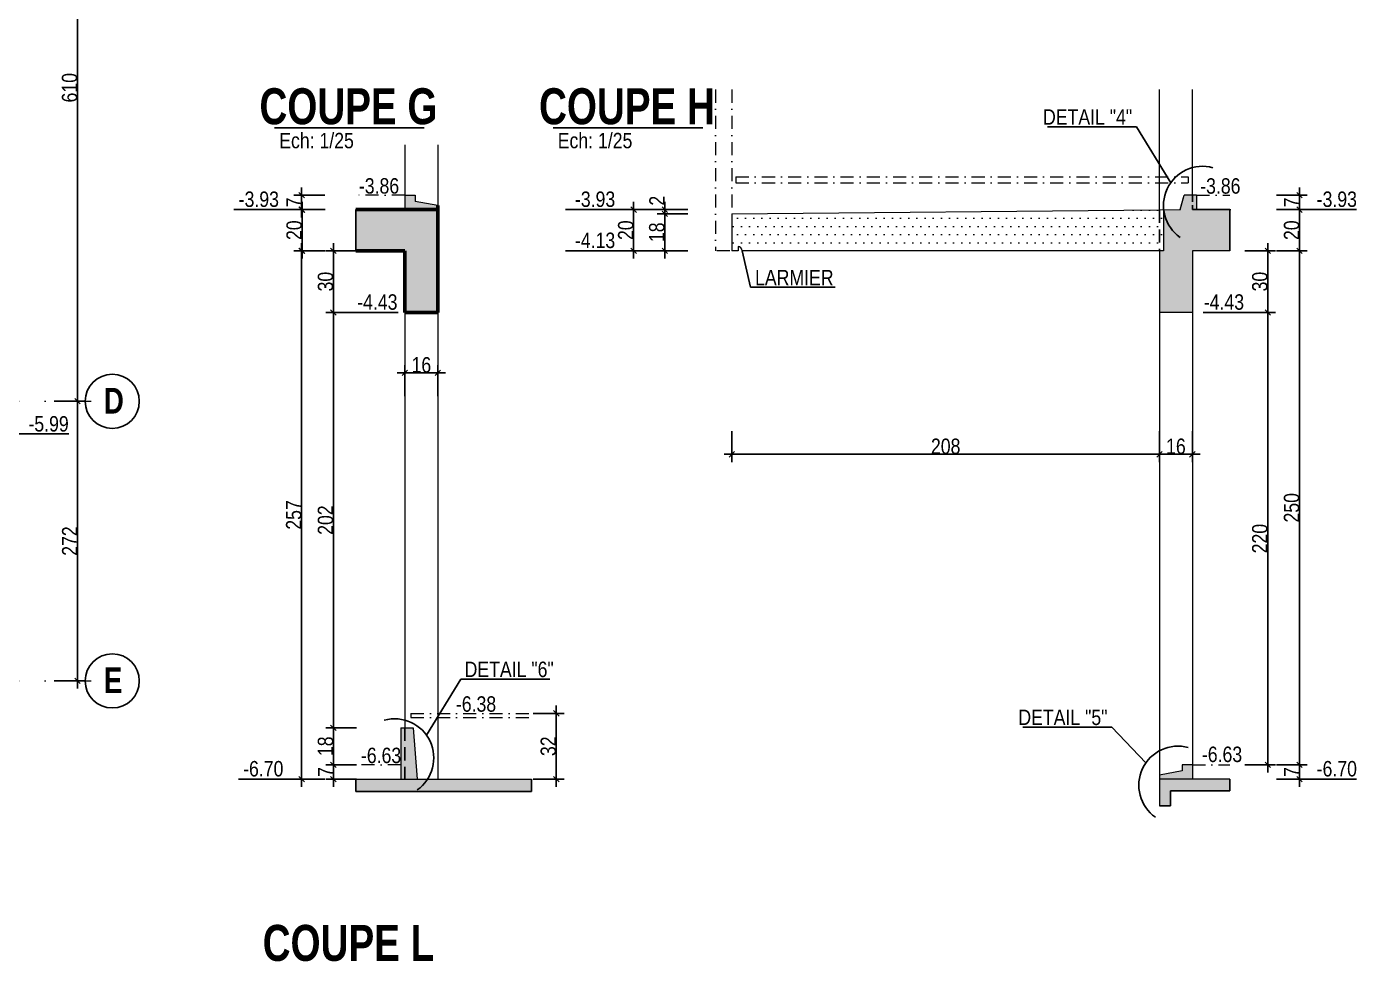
# Model space of a CAD drawing. Header units: millimetres. Extents: x 9051 to 35021, y -32652 to 0.
# Drawn here: x 32527 to 33821, y -31171 to -30262 of the extents above; entities that cross this region are included whole.
import ezdxf
from ezdxf.enums import TextEntityAlignment as Align

# ---------------------------------------------------------------- set-up
doc = ezdxf.new("R2010")
doc.units = ezdxf.units.MM
doc.linetypes.add('CACHEX2', pattern=[19.05, 12.7, -6.35])
doc.linetypes.add('TIRETPTX2', pattern=[50.8, 25.4, -12.7, 0, -12.7])
for name, color, linetype in [('01_cote_gen', 4, 'Continuous'), ('01_linteaux', 2, 'Continuous'), ('01_murs_sup', 2, 'CACHEX2'), ('01_poch_BN', 9, 'Continuous'), ('01_texte', 230, 'Continuous'), ('AA_COTES', 2, 'Continuous')]:
    doc.layers.add(name, color=color, linetype=linetype)
doc.layers.add('01_murs_coup', color=5, linetype='Continuous', lineweight=60)
doc.layers.add('01_tram_axes', color=2, linetype='TIRETPTX2', lineweight=9)
doc.styles.add('ARIAL NA', font='ARIALN.TTF')
doc.styles.add('impact', font='impact.ttf')
doc.styles.add('STYLE2', font='ARIALN.TTF')
doc.dimstyles.new('JB25', dxfattribs={"dimscale": 0.1, "dimtxt": 150, "dimasz": 15, "dimexe": 0.1, "dimexo": 0.1, "dimgap": 0.09, "dimtad": 1, "dimdec": 1, "dimlfac": 0.5, "dimdsep": 46, "dimtxsty": 'STYLE2', "dimblk1": 'BOND_G', "dimblk2": 'BOND_D', "dimsah": 1, "dimcen": 1.5, "dimdle": 0.01, "dimse1": 1, "dimse2": 1, "dimclrd": 4, "dimclre": 2, "dimclrt": 6, "dimazin": 2, "dimtfac": 2.333333, "dimtdec": 1, "dimtix": 1, "dimtmove": 2, "dimatfit": 3, "dimldrblk": 'BOND_G', "dimfxl": 1, "dimtolj": 1, "dimtzin": 0, "dimarcsym": 0})
doc.dimstyles.new('JB50', dxfattribs={"dimscale": 0.1, "dimtxt": 150, "dimasz": 15, "dimexe": 0.1, "dimexo": 0.1, "dimgap": 0.09, "dimtad": 1, "dimdec": 1, "dimdsep": 46, "dimtxsty": 'STYLE2', "dimblk1": 'BOND_G', "dimblk2": 'BOND_D', "dimsah": 1, "dimcen": 1.5, "dimdle": 0.01, "dimse1": 1, "dimse2": 1, "dimclrd": 4, "dimclre": 2, "dimclrt": 6, "dimazin": 2, "dimtfac": 2.333333, "dimtdec": 1, "dimtix": 1, "dimtmove": 2, "dimatfit": 3, "dimldrblk": 'BOND_G', "dimfxl": 1, "dimtolj": 1, "dimtzin": 0, "dimarcsym": 0})

# ---------------------------------------------------------------- blocks, each defined once
blk = doc.blocks.new('BOND_G')
at = {"layer": 'AA_COTES', "color": 0}
for p, q in [((0, -5), (0, 15)), ((5, 0), (-5, 0)), ((1.77, 1.77), (-1.77, -1.77))]:
    blk.add_line(p, q, dxfattribs=at)
blk = doc.blocks.new('BOND_D')
at = {"layer": 'AA_COTES', "color": 0}
for p, q in [((5, 0), (-5, 0)), ((-1.77, -1.77), (1.77, 1.77)), ((0, 5), (0, -15))]:
    blk.add_line(p, q, dxfattribs=at)
blk = doc.blocks.new('*D4363')
at = {"layer": '01_cote_gen', "color": 4, "lineweight": -2, "ltscale": 0.1, "transparency": 16777216}
blk.add_line((32576.4, -30017.7), (32576.4, -30624.7), dxfattribs=at)
at = {"layer": 'Defpoints', "color": 0, "ltscale": 0.1, "transparency": 16777216}
for p in [(32576.4, -30016.2), (32576.4, -30626.2), (32576.4, -30626.2)]:
    blk.add_point(p, dxfattribs=at)
at = {"layer": '01_cote_gen', "color": 4, "lineweight": -2, "ltscale": 0.1, "transparency": 16777216, "xscale": 1.5, "yscale": 1.5, "zscale": 1.5}
for name, p, rotation in [('BOND_G', (32576.4, -30016.2), 90), ('BOND_D', (32576.4, -30626.2), 270)]:
    blk.add_blockref(name, p, dxfattribs=dict(at, rotation=rotation))
at = {"layer": '01_cote_gen', "color": 6, "ltscale": 0.1, "transparency": 16777216, "insert": (32568.8, -30321.2), "char_height": 15, "attachment_point": 5, "rotation": 90, "style": 'STYLE2'}
blk.add_mtext('\\A1;610', dxfattribs=at)
blk = doc.blocks.new('*D4364')
at = {"layer": '01_cote_gen', "color": 4, "lineweight": -2, "ltscale": 0.1, "transparency": 16777216}
blk.add_line((32576.4, -30627.7), (32576.4, -30896.7), dxfattribs=at)
at = {"layer": 'Defpoints', "color": 0, "ltscale": 0.1, "transparency": 16777216}
for p in [(32576.4, -30626.2), (32576.4, -30898.2), (32576.4, -30898.2)]:
    blk.add_point(p, dxfattribs=at)
at = {"layer": '01_cote_gen', "color": 4, "lineweight": -2, "ltscale": 0.1, "transparency": 16777216, "xscale": 1.5, "yscale": 1.5, "zscale": 1.5}
for name, p, rotation in [('BOND_G', (32576.4, -30626.2), 90), ('BOND_D', (32576.4, -30898.2), 270)]:
    blk.add_blockref(name, p, dxfattribs=dict(at, rotation=rotation))
at = {"layer": '01_cote_gen', "color": 6, "ltscale": 0.1, "transparency": 16777216, "insert": (32568.9, -30762.2), "char_height": 15, "attachment_point": 5, "rotation": 90, "style": 'STYLE2'}
blk.add_mtext('\\A1;272', dxfattribs=at)
blk = doc.blocks.new('*D4416')
at = {"layer": '01_cote_gen', "color": 4, "lineweight": -2, "ltscale": 0.1, "transparency": 16777216}
blk.add_line((32825.4, -30992.3), (32825.4, -30981.3), dxfattribs=at)
at = {"layer": 'Defpoints', "color": 0, "ltscale": 0.1, "transparency": 16777216}
for p in [(32825.4, -30979.8), (32847.2, -30979.8), (32847.2, -30993.8)]:
    blk.add_point(p, dxfattribs=at)
at = {"layer": '01_cote_gen', "color": 4, "lineweight": -2, "ltscale": 0.1, "transparency": 16777216, "xscale": 1.5, "yscale": 1.5, "zscale": 1.5}
for name, p, rotation in [('BOND_D', (32825.4, -30979.8), 90), ('BOND_G', (32825.4, -30993.8), 270)]:
    blk.add_blockref(name, p, dxfattribs=dict(at, rotation=rotation))
at = {"layer": '01_cote_gen', "color": 6, "ltscale": 0.1, "transparency": 16777216, "insert": (32817.9, -30986.8), "char_height": 15, "attachment_point": 5, "rotation": 90, "style": 'STYLE2'}
blk.add_mtext('\\A1;7', dxfattribs=at)
blk = doc.blocks.new('*D4417')
at = {"layer": '01_cote_gen', "color": 4, "lineweight": -2, "ltscale": 0.1, "transparency": 16777216}
blk.add_line((32794.5, -30992.3), (32794.5, -30481.3), dxfattribs=at)
at = {"layer": 'Defpoints', "color": 0, "ltscale": 0.1, "transparency": 16777216}
for p in [(32794.5, -30479.8), (32871.1, -30479.8), (32932.6, -30993.8)]:
    blk.add_point(p, dxfattribs=at)
at = {"layer": '01_cote_gen', "color": 4, "lineweight": -2, "ltscale": 0.1, "transparency": 16777216, "xscale": 1.5, "yscale": 1.5, "zscale": 1.5}
for name, p, rotation in [('BOND_D', (32794.5, -30479.8), 90), ('BOND_G', (32794.5, -30993.8), 270)]:
    blk.add_blockref(name, p, dxfattribs=dict(at, rotation=rotation))
at = {"layer": '01_cote_gen', "color": 6, "ltscale": 0.1, "transparency": 16777216, "insert": (32786.9, -30736.8), "char_height": 15, "attachment_point": 5, "rotation": 90, "style": 'STYLE2'}
blk.add_mtext('\\A1;257', dxfattribs=at)
blk = doc.blocks.new('*D4418')
at = {"layer": '01_cote_gen', "color": 4, "lineweight": -2, "ltscale": 0.1, "transparency": 16777216}
blk.add_line((32825.4, -30538.3), (32825.4, -30481.3), dxfattribs=at)
at = {"layer": 'Defpoints', "color": 0, "ltscale": 0.1, "transparency": 16777216}
for p in [(32825.4, -30479.8), (32895, -30479.8), (32895, -30539.8)]:
    blk.add_point(p, dxfattribs=at)
at = {"layer": '01_cote_gen', "color": 4, "lineweight": -2, "ltscale": 0.1, "transparency": 16777216, "xscale": 1.5, "yscale": 1.5, "zscale": 1.5}
for name, p, rotation in [('BOND_D', (32825.4, -30479.8), 90), ('BOND_G', (32825.4, -30539.8), 270)]:
    blk.add_blockref(name, p, dxfattribs=dict(at, rotation=rotation))
at = {"layer": '01_cote_gen', "color": 6, "ltscale": 0.1, "transparency": 16777216, "insert": (32817.8, -30509.8), "char_height": 15, "attachment_point": 5, "rotation": 90, "style": 'STYLE2'}
blk.add_mtext('\\A1;30', dxfattribs=at)
blk = doc.blocks.new('*D4419')
at = {"layer": '01_cote_gen', "color": 4, "lineweight": -2, "ltscale": 0.1, "transparency": 16777216}
blk.add_line((32794.9, -30478.3), (32794.9, -30441.3), dxfattribs=at)
at = {"layer": 'Defpoints', "color": 0, "ltscale": 0.1, "transparency": 16777216}
for p in [(32794.9, -30439.8), (32855.3, -30439.8), (32859.2, -30479.8)]:
    blk.add_point(p, dxfattribs=at)
at = {"layer": '01_cote_gen', "color": 4, "lineweight": -2, "ltscale": 0.1, "transparency": 16777216, "xscale": 1.5, "yscale": 1.5, "zscale": 1.5}
for name, p, rotation in [('BOND_D', (32794.9, -30439.8), 90), ('BOND_G', (32794.9, -30479.8), 270)]:
    blk.add_blockref(name, p, dxfattribs=dict(at, rotation=rotation))
at = {"layer": '01_cote_gen', "color": 6, "ltscale": 0.1, "transparency": 16777216, "insert": (32787.3, -30459.8), "char_height": 15, "attachment_point": 5, "rotation": 90, "style": 'STYLE2'}
blk.add_mtext('\\A1;20', dxfattribs=at)
blk = doc.blocks.new('*D4420')
at = {"layer": '01_cote_gen', "color": 4, "lineweight": -2, "ltscale": 0.1, "transparency": 16777216}
blk.add_line((32794.5, -30438.3), (32794.5, -30427.3), dxfattribs=at)
at = {"layer": 'Defpoints', "color": 0, "ltscale": 0.1, "transparency": 16777216}
for p in [(32794.5, -30425.8), (32847.2, -30425.8), (32847.2, -30439.8)]:
    blk.add_point(p, dxfattribs=at)
at = {"layer": '01_cote_gen', "color": 4, "lineweight": -2, "ltscale": 0.1, "transparency": 16777216, "xscale": 1.5, "yscale": 1.5, "zscale": 1.5}
for name, p, rotation in [('BOND_D', (32794.5, -30425.8), 90), ('BOND_G', (32794.5, -30439.8), 270)]:
    blk.add_blockref(name, p, dxfattribs=dict(at, rotation=rotation))
at = {"layer": '01_cote_gen', "color": 6, "ltscale": 0.1, "transparency": 16777216, "insert": (32787, -30432.8), "char_height": 15, "attachment_point": 5, "rotation": 90, "style": 'STYLE2'}
blk.add_mtext('\\A1;7', dxfattribs=at)
blk = doc.blocks.new('*D4421')
at = {"layer": '01_cote_gen', "color": 4, "lineweight": -2, "ltscale": 0.1, "transparency": 16777216}
blk.add_line((32896.5, -30598.6), (32925.5, -30598.6), dxfattribs=at)
at = {"layer": 'Defpoints', "color": 0, "ltscale": 0.1, "transparency": 16777216}
for p in [(32927, -30598.6), (32895, -30615.4), (32927, -30615.4)]:
    blk.add_point(p, dxfattribs=at)
at = {"layer": '01_cote_gen', "color": 4, "lineweight": -2, "ltscale": 0.1, "transparency": 16777216, "xscale": 1.5, "yscale": 1.5, "zscale": 1.5, "rotation": 180}
blk.add_blockref('BOND_G', (32895, -30598.6), dxfattribs=at)
at = {"layer": '01_cote_gen', "color": 4, "lineweight": -2, "ltscale": 0.1, "transparency": 16777216, "xscale": 1.5, "yscale": 1.5, "zscale": 1.5}
blk.add_blockref('BOND_D', (32927, -30598.6), dxfattribs=at)
at = {"layer": '01_cote_gen', "color": 6, "ltscale": 0.1, "transparency": 16777216, "insert": (32911, -30590.9), "char_height": 15, "attachment_point": 5, "style": 'STYLE2'}
blk.add_mtext('\\A1;16', dxfattribs=at)
blk = doc.blocks.new('*D4422')
at = {"layer": '01_cote_gen', "color": 4, "lineweight": -2, "ltscale": 0.1, "transparency": 16777216}
blk.add_line((32825.4, -30978.3), (32825.4, -30945.3), dxfattribs=at)
at = {"layer": 'Defpoints', "color": 0, "ltscale": 0.1, "transparency": 16777216}
for p in [(32825.4, -30943.8), (32897, -30943.8), (32847.2, -30979.8)]:
    blk.add_point(p, dxfattribs=at)
at = {"layer": '01_cote_gen', "color": 4, "lineweight": -2, "ltscale": 0.1, "transparency": 16777216, "xscale": 1.5, "yscale": 1.5, "zscale": 1.5}
for name, p, rotation in [('BOND_D', (32825.4, -30943.8), 90), ('BOND_G', (32825.4, -30979.8), 270)]:
    blk.add_blockref(name, p, dxfattribs=dict(at, rotation=rotation))
at = {"layer": '01_cote_gen', "color": 6, "ltscale": 0.1, "transparency": 16777216, "insert": (32817.8, -30961.8), "char_height": 15, "attachment_point": 5, "rotation": 90, "style": 'STYLE2'}
blk.add_mtext('\\A1;18', dxfattribs=at)
blk = doc.blocks.new('*D4423')
at = {"layer": '01_cote_gen', "color": 4, "lineweight": -2, "ltscale": 0.1, "transparency": 16777216}
blk.add_line((32825.4, -30942.3), (32825.4, -30541.3), dxfattribs=at)
at = {"layer": 'Defpoints', "color": 0, "ltscale": 0.1, "transparency": 16777216}
for p in [(32825.4, -30539.8), (32847.9, -30539.8), (32847.9, -30943.8)]:
    blk.add_point(p, dxfattribs=at)
at = {"layer": '01_cote_gen', "color": 4, "lineweight": -2, "ltscale": 0.1, "transparency": 16777216, "xscale": 1.5, "yscale": 1.5, "zscale": 1.5}
for name, p, rotation in [('BOND_D', (32825.4, -30539.8), 90), ('BOND_G', (32825.4, -30943.8), 270)]:
    blk.add_blockref(name, p, dxfattribs=dict(at, rotation=rotation))
at = {"layer": '01_cote_gen', "color": 6, "ltscale": 0.1, "transparency": 16777216, "insert": (32817.8, -30741.8), "char_height": 15, "attachment_point": 5, "rotation": 90, "style": 'STYLE2'}
blk.add_mtext('\\A1;202', dxfattribs=at)
blk = doc.blocks.new('*D4424')
at = {"layer": '01_cote_gen', "color": 4, "lineweight": -2, "ltscale": 0.1, "transparency": 16777216}
blk.add_line((33042.3, -30931.3), (33042.3, -30992.3), dxfattribs=at)
at = {"layer": 'Defpoints', "color": 0, "ltscale": 0.1, "transparency": 16777216}
for p in [(32990, -30929.8), (32990, -30993.8), (33042.3, -30993.8)]:
    blk.add_point(p, dxfattribs=at)
at = {"layer": '01_cote_gen', "color": 4, "lineweight": -2, "ltscale": 0.1, "transparency": 16777216, "xscale": 1.5, "yscale": 1.5, "zscale": 1.5}
for name, p, rotation in [('BOND_G', (33042.3, -30929.8), 90), ('BOND_D', (33042.3, -30993.8), 270)]:
    blk.add_blockref(name, p, dxfattribs=dict(at, rotation=rotation))
at = {"layer": '01_cote_gen', "color": 6, "ltscale": 0.1, "transparency": 16777216, "insert": (33034.6, -30961.8), "char_height": 15, "attachment_point": 5, "rotation": 90, "style": 'STYLE2'}
blk.add_mtext('\\A1;32', dxfattribs=at)
blk = doc.blocks.new('*D4170')
at = {"layer": '01_cote_gen', "color": 4, "lineweight": -2, "ltscale": 0.1, "transparency": 16777216}
blk.add_line((33765.3, -30441.3), (33765.3, -30478.3), dxfattribs=at)
at = {"layer": 'Defpoints', "color": 0, "ltscale": 0.1, "transparency": 16777216}
for p in [(33708.5, -30439.8), (33708.5, -30479.8), (33765.3, -30479.8)]:
    blk.add_point(p, dxfattribs=at)
at = {"layer": '01_cote_gen', "color": 4, "lineweight": -2, "ltscale": 0.1, "transparency": 16777216, "xscale": 1.5, "yscale": 1.5, "zscale": 1.5}
for name, p, rotation in [('BOND_G', (33765.3, -30439.8), 90), ('BOND_D', (33765.3, -30479.8), 270)]:
    blk.add_blockref(name, p, dxfattribs=dict(at, rotation=rotation))
at = {"layer": '01_cote_gen', "color": 6, "ltscale": 0.1, "transparency": 16777216, "insert": (33757.7, -30459.8), "char_height": 15, "attachment_point": 5, "rotation": 90, "style": 'STYLE2'}
blk.add_mtext('\\A1;20', dxfattribs=at)
blk = doc.blocks.new('*D4171')
at = {"layer": '01_cote_gen', "color": 4, "lineweight": -2, "ltscale": 0.1, "transparency": 16777216}
blk.add_line((33734.5, -30481.3), (33734.5, -30538.3), dxfattribs=at)
at = {"layer": 'Defpoints', "color": 0, "ltscale": 0.1, "transparency": 16777216}
for p in [(33707.5, -30479.8), (33671.2, -30539.8), (33734.5, -30539.8)]:
    blk.add_point(p, dxfattribs=at)
at = {"layer": '01_cote_gen', "color": 4, "lineweight": -2, "ltscale": 0.1, "transparency": 16777216, "xscale": 1.5, "yscale": 1.5, "zscale": 1.5}
for name, p, rotation in [('BOND_G', (33734.5, -30479.8), 90), ('BOND_D', (33734.5, -30539.8), 270)]:
    blk.add_blockref(name, p, dxfattribs=dict(at, rotation=rotation))
at = {"layer": '01_cote_gen', "color": 6, "ltscale": 0.1, "transparency": 16777216, "insert": (33726.8, -30509.8), "char_height": 15, "attachment_point": 5, "rotation": 90, "style": 'STYLE2'}
blk.add_mtext('\\A1;30', dxfattribs=at)
blk = doc.blocks.new('*D4172')
at = {"layer": '01_cote_gen', "color": 4, "lineweight": -2, "ltscale": 0.1, "transparency": 16777216}
blk.add_line((33734.5, -30541.3), (33734.5, -30978.3), dxfattribs=at)
at = {"layer": 'Defpoints', "color": 0, "ltscale": 0.1, "transparency": 16777216}
for p in [(33712, -30539.8), (33691.4, -30979.8), (33734.5, -30979.8)]:
    blk.add_point(p, dxfattribs=at)
at = {"layer": '01_cote_gen', "color": 4, "lineweight": -2, "ltscale": 0.1, "transparency": 16777216, "xscale": 1.5, "yscale": 1.5, "zscale": 1.5}
for name, p, rotation in [('BOND_G', (33734.5, -30539.8), 90), ('BOND_D', (33734.5, -30979.8), 270)]:
    blk.add_blockref(name, p, dxfattribs=dict(at, rotation=rotation))
at = {"layer": '01_cote_gen', "color": 6, "ltscale": 0.1, "transparency": 16777216, "insert": (33726.8, -30759.8), "char_height": 15, "attachment_point": 5, "rotation": 90, "style": 'STYLE2'}
blk.add_mtext('\\A1;220', dxfattribs=at)
blk = doc.blocks.new('*D4173')
at = {"layer": '01_cote_gen', "color": 4, "lineweight": -2, "ltscale": 0.1, "transparency": 16777216}
blk.add_line((33765.3, -30481.3), (33765.3, -30978.3), dxfattribs=at)
at = {"layer": 'Defpoints', "color": 0, "ltscale": 0.1, "transparency": 16777216}
for p in [(33757.8, -30479.8), (33712, -30979.8), (33765.3, -30979.8)]:
    blk.add_point(p, dxfattribs=at)
at = {"layer": '01_cote_gen', "color": 4, "lineweight": -2, "ltscale": 0.1, "transparency": 16777216, "xscale": 1.5, "yscale": 1.5, "zscale": 1.5}
for name, p, rotation in [('BOND_G', (33765.3, -30479.8), 90), ('BOND_D', (33765.3, -30979.8), 270)]:
    blk.add_blockref(name, p, dxfattribs=dict(at, rotation=rotation))
at = {"layer": '01_cote_gen', "color": 6, "ltscale": 0.1, "transparency": 16777216, "insert": (33757.7, -30729.8), "char_height": 15, "attachment_point": 5, "rotation": 90, "style": 'STYLE2'}
blk.add_mtext('\\A1;250', dxfattribs=at)
blk = doc.blocks.new('*D4174')
at = {"layer": '01_cote_gen', "color": 4, "lineweight": -2, "ltscale": 0.1, "transparency": 16777216}
blk.add_line((33765.3, -30981.3), (33765.3, -30992.3), dxfattribs=at)
at = {"layer": 'Defpoints', "color": 0, "ltscale": 0.1, "transparency": 16777216}
for p in [(33712, -30979.8), (33712, -30993.8), (33765.3, -30993.8)]:
    blk.add_point(p, dxfattribs=at)
at = {"layer": '01_cote_gen', "color": 4, "lineweight": -2, "ltscale": 0.1, "transparency": 16777216, "xscale": 1.5, "yscale": 1.5, "zscale": 1.5}
for name, p, rotation in [('BOND_G', (33765.3, -30979.8), 90), ('BOND_D', (33765.3, -30993.8), 270)]:
    blk.add_blockref(name, p, dxfattribs=dict(at, rotation=rotation))
at = {"layer": '01_cote_gen', "color": 6, "ltscale": 0.1, "transparency": 16777216, "insert": (33757.8, -30986.8), "char_height": 15, "attachment_point": 5, "rotation": 90, "style": 'STYLE2'}
blk.add_mtext('\\A1;7', dxfattribs=at)
blk = doc.blocks.new('*D4425')
at = {"layer": '01_cote_gen', "color": 4, "lineweight": -2, "ltscale": 0.1, "transparency": 16777216}
blk.add_line((33147.8, -30478.3), (33147.8, -30445.3), dxfattribs=at)
at = {"layer": 'Defpoints', "color": 0, "ltscale": 0.1, "transparency": 16777216}
for p in [(33147.8, -30443.8), (33213.1, -30443.8), (33213.1, -30479.8)]:
    blk.add_point(p, dxfattribs=at)
at = {"layer": '01_cote_gen', "color": 4, "lineweight": -2, "ltscale": 0.1, "transparency": 16777216, "xscale": 1.5, "yscale": 1.5, "zscale": 1.5}
for name, p, rotation in [('BOND_D', (33147.8, -30443.8), 90), ('BOND_G', (33147.8, -30479.8), 270)]:
    blk.add_blockref(name, p, dxfattribs=dict(at, rotation=rotation))
at = {"layer": '01_cote_gen', "color": 6, "ltscale": 0.1, "transparency": 16777216, "insert": (33140.1, -30461.8), "char_height": 15, "attachment_point": 5, "rotation": 90, "style": 'STYLE2'}
blk.add_mtext('\\A1;18', dxfattribs=at)
blk = doc.blocks.new('*D4426')
at = {"layer": '01_cote_gen', "color": 4, "lineweight": -2, "ltscale": 0.1, "transparency": 16777216}
blk.add_line((33147.8, -30442.3), (33147.8, -30441.3), dxfattribs=at)
at = {"layer": 'Defpoints', "color": 0, "ltscale": 0.1, "transparency": 16777216}
for p in [(33147.8, -30439.8), (33681.3, -30439.8), (33170.3, -30443.8)]:
    blk.add_point(p, dxfattribs=at)
at = {"layer": '01_cote_gen', "color": 4, "lineweight": -2, "ltscale": 0.1, "transparency": 16777216, "xscale": 1.5, "yscale": 1.5, "zscale": 1.5}
for name, p, rotation in [('BOND_D', (33147.8, -30439.8), 90), ('BOND_G', (33147.8, -30443.8), 270)]:
    blk.add_blockref(name, p, dxfattribs=dict(at, rotation=rotation))
at = {"layer": '01_cote_gen', "color": 6, "ltscale": 0.1, "transparency": 16777216, "insert": (33140.2, -30431.1), "char_height": 15, "attachment_point": 5, "rotation": 90, "style": 'STYLE2'}
blk.add_mtext('\\A1;2', dxfattribs=at)
blk = doc.blocks.new('*D4175')
at = {"layer": '01_cote_gen', "color": 4, "lineweight": -2, "ltscale": 0.1, "transparency": 16777216}
blk.add_line((33117.5, -30478.3), (33117.5, -30441.3), dxfattribs=at)
at = {"layer": 'Defpoints', "color": 0, "ltscale": 0.1, "transparency": 16777216}
for p in [(33117.5, -30439.8), (33170.3, -30439.8), (33170.3, -30479.8)]:
    blk.add_point(p, dxfattribs=at)
at = {"layer": '01_cote_gen', "color": 4, "lineweight": -2, "ltscale": 0.1, "transparency": 16777216, "xscale": 1.5, "yscale": 1.5, "zscale": 1.5}
for name, p, rotation in [('BOND_D', (33117.5, -30439.8), 90), ('BOND_G', (33117.5, -30479.8), 270)]:
    blk.add_blockref(name, p, dxfattribs=dict(at, rotation=rotation))
at = {"layer": '01_cote_gen', "color": 6, "ltscale": 0.1, "transparency": 16777216, "insert": (33109.9, -30459.8), "char_height": 15, "attachment_point": 5, "rotation": 90, "style": 'STYLE2'}
blk.add_mtext('\\A1;20', dxfattribs=at)
blk = doc.blocks.new('*D4178')
at = {"layer": '01_cote_gen', "color": 4, "lineweight": -2, "ltscale": 0.1, "transparency": 16777216}
blk.add_line((33659.6, -30677.8), (33630.6, -30677.8), dxfattribs=at)
at = {"layer": 'Defpoints', "color": 0, "ltscale": 0.1, "transparency": 16777216}
for p in [(33629.1, -30677.8), (33629.1, -30686), (33661.1, -30688.7)]:
    blk.add_point(p, dxfattribs=at)
at = {"layer": '01_cote_gen', "color": 4, "lineweight": -2, "ltscale": 0.1, "transparency": 16777216, "xscale": 1.5, "yscale": 1.5, "zscale": 1.5, "rotation": 180}
blk.add_blockref('BOND_D', (33629.1, -30677.8), dxfattribs=at)
at = {"layer": '01_cote_gen', "color": 4, "lineweight": -2, "ltscale": 0.1, "transparency": 16777216, "xscale": 1.5, "yscale": 1.5, "zscale": 1.5}
blk.add_blockref('BOND_G', (33661.1, -30677.8), dxfattribs=at)
at = {"layer": '01_cote_gen', "color": 6, "ltscale": 0.1, "transparency": 16777216, "insert": (33645.1, -30670.1), "char_height": 15, "attachment_point": 5, "style": 'STYLE2'}
blk.add_mtext('\\A1;16', dxfattribs=at)
blk = doc.blocks.new('*D4432')
at = {"layer": '01_cote_gen', "color": 4, "lineweight": -2, "ltscale": 0.1, "transparency": 16777216}
blk.add_line((33765.3, -30427.3), (33765.3, -30438.3), dxfattribs=at)
at = {"layer": 'Defpoints', "color": 0, "ltscale": 0.1, "transparency": 16777216}
for p in [(33697.4, -30425.8), (33697.4, -30439.8), (33765.3, -30439.8)]:
    blk.add_point(p, dxfattribs=at)
at = {"layer": '01_cote_gen', "color": 4, "lineweight": -2, "ltscale": 0.1, "transparency": 16777216, "xscale": 1.5, "yscale": 1.5, "zscale": 1.5}
for name, p, rotation in [('BOND_G', (33765.3, -30425.8), 90), ('BOND_D', (33765.3, -30439.8), 270)]:
    blk.add_blockref(name, p, dxfattribs=dict(at, rotation=rotation))
at = {"layer": '01_cote_gen', "color": 6, "ltscale": 0.1, "transparency": 16777216, "insert": (33757.8, -30432.8), "char_height": 15, "attachment_point": 5, "rotation": 90, "style": 'STYLE2'}
blk.add_mtext('\\A1;7', dxfattribs=at)
blk = doc.blocks.new('*D4276')
at = {"layer": '01_cote_gen', "color": 4, "lineweight": -2, "ltscale": 0.1, "transparency": 16777216}
blk.add_line((33627.6, -30677.8), (33214.6, -30677.8), dxfattribs=at)
at = {"layer": 'Defpoints', "color": 0, "ltscale": 0.1, "transparency": 16777216}
for p in [(33213.1, -30461.8), (33629.1, -30499.2), (33213.1, -30677.8)]:
    blk.add_point(p, dxfattribs=at)
at = {"layer": '01_cote_gen', "color": 4, "lineweight": -2, "ltscale": 0.1, "transparency": 16777216, "xscale": 1.5, "yscale": 1.5, "zscale": 1.5, "rotation": 180}
blk.add_blockref('BOND_D', (33213.1, -30677.8), dxfattribs=at)
at = {"layer": '01_cote_gen', "color": 4, "lineweight": -2, "ltscale": 0.1, "transparency": 16777216, "xscale": 1.5, "yscale": 1.5, "zscale": 1.5}
blk.add_blockref('BOND_G', (33629.1, -30677.8), dxfattribs=at)
at = {"layer": '01_cote_gen', "color": 6, "ltscale": 0.1, "transparency": 16777216, "insert": (33421.1, -30670.1), "char_height": 15, "attachment_point": 5, "style": 'STYLE2'}
blk.add_mtext('\\A1;208', dxfattribs=at)

msp = doc.modelspace()

# ---------------------------------------------------------------- hatches: boundary and pattern name
at = {"layer": '01_linteaux', "lineweight": 0}
h = msp.add_hatch(dxfattribs=at)
h.set_pattern_fill('DOTS', color=256, scale=5)
edge = h.paths.add_edge_path()
edge.add_line((33629.1, -30440.07), (33213.1, -30443.77))
edge.add_line((33213.1, -30443.77), (33213.1, -30479.77))
edge.add_line((33213.1, -30479.77), (33235.1, -30479.77))
edge.add_line((33235.1, -30479.77), (33235.1, -30475.77))
edge.add_arc((33235.1, -30479.77), 4, 0, 90, ccw=False)
edge.add_line((33239.1, -30479.77), (33629.1, -30479.77))
edge.add_line((33629.1, -30479.77), (33629.1, -30440.07))
h.paths.add_polyline_path([(33633.1, -30439.92), (33629.1, -30439.96), (33629.1, -30479.77), (33633.1, -30479.77)])
at = {"layer": '01_poch_BN', "ltscale": 0.1}
h = msp.add_hatch(color=256, dxfattribs=at)
h.dxf.hatch_style = 1
h.paths.add_polyline_path([(33697.43, -30439.77), (33665.1, -30439.77), (33665.1, -30425.77), (33653.1, -30425.77), (33649.1, -30439.77), (33633.1, -30439.92), (33633.1, -30479.77), (33629.1, -30479.77), (33629.1, -30539.77), (33661.1, -30539.77), (33661.1, -30479.77), (33697.43, -30479.77)])
h.paths.add_polyline_path([(32926.96, -30439.77), (32847.2, -30439.77), (32847.2, -30479.77), (32894.96, -30479.77), (32894.96, -30539.77), (32926.96, -30539.77)])
h.paths.add_polyline_path([(32904.96, -30431.77), (32904.96, -30425.77), (32894.96, -30425.77), (32894.96, -30439.77), (32926.96, -30439.77), (32926.96, -30435.77)])
h.paths.add_polyline_path([(33018.01, -30993.77), (32847.2, -30993.77), (32847.2, -31005.92), (33018.01, -31005.92)])
h.paths.add_polyline_path([(32902.96, -30943.77), (32890.96, -30943.77), (32890.96, -30993.77), (32906.96, -30993.77)])
h.paths.add_polyline_path([(33697.43, -30993.77), (33629.1, -30993.77), (33629.1, -31019.73), (33639.77, -31019.73), (33639.77, -31005.02), (33697.43, -31005.02)])
h.paths.add_polyline_path([(33661.1, -30979.77), (33651.1, -30979.77), (33651.1, -30985.77), (33629.1, -30989.77), (33629.1, -30993.77), (33661.1, -30993.77)])

# ---------------------------------------------------------------- linework, layer by layer
at = {"layer": '01_linteaux', "lineweight": 0}
for p, q in [((33629.1, -30440.03), (33629.1, -30323.06)), ((33661.1, -30425.77), (33661.1, -30323.06)), ((32894.96, -30376.72), (32894.96, -30425.77)), ((32926.96, -30376.72), (32926.96, -30435.77)), ((32894.96, -30539.77), (32894.96, -30943.77)), ((32926.96, -30539.77), (32926.96, -30993.77)), ((33629.1, -30539.77), (33629.1, -30989.77)), ((33661.1, -30539.77), (33661.1, -30979.77))]:
    msp.add_line(p, q, dxfattribs=at)
at = {"layer": '01_murs_coup', "linetype": 'Continuous', "lineweight": 0}
for p, q in [((32894.96, -30425.77), (32904.96, -30425.77)), ((32894.96, -30425.77), (32894.96, -30439.77)), ((32904.96, -30425.77), (32904.96, -30431.77)), ((33649.07, -30439.87), (33653.1, -30425.77)), ((33649.1, -30439.77), (33653.1, -30425.77)), ((33665.1, -30425.77), (33653.1, -30425.77)), ((33665.1, -30425.77), (33653.1, -30425.77)), ((33665.1, -30425.77), (33665.1, -30439.77)), ((33665.1, -30425.77), (33665.1, -30439.77)), ((32926.96, -30435.77), (32904.96, -30431.77)), ((33213.1, -30443.77), (33629.1, -30440.07)), ((33629.1, -30439.96), (33649.1, -30439.77)), ((33633.1, -30439.96), (33633.1, -30479.77)), ((33665.1, -30439.77), (33698.42, -30439.77)), ((33697.43, -30439.77), (33665.1, -30439.77)), ((33213.1, -30443.77), (33213.1, -30479.77)), ((33219.1, -30479.77), (33213.1, -30479.77)), ((33219.1, -30475.77), (33219.1, -30479.77)), ((33633.1, -30479.77), (33223.1, -30479.77)), ((33629.1, -30479.77), (33629.1, -30539.77)), ((33697.43, -30479.77), (33661.1, -30479.77)), ((33661.1, -30479.77), (33661.1, -30539.77)), ((33661.1, -30539.77), (33629.1, -30539.77)), ((32890.96, -30943.77), (32902.96, -30943.77)), ((32890.96, -30943.77), (32890.96, -30993.77)), ((32902.96, -30943.77), (32906.96, -30993.77)), ((33651.1, -30979.77), (33651.1, -30985.77)), ((33661.1, -30979.77), (33651.1, -30979.77)), ((33661.1, -30979.77), (33661.1, -30993.77)), ((32847.2, -30993.77), (33018.01, -30993.77)), ((32922.96, -30993.77), (32926.96, -30993.77)), ((33651.1, -30985.77), (33629.1, -30989.77)), ((33629.1, -30989.77), (33629.1, -30993.77)), ((33697.43, -30993.77), (33629.1, -30993.77)), ((33629.1, -30993.77), (33629.1, -31019.73))]:
    msp.add_line(p, q, dxfattribs=at)
at = {"layer": '01_murs_coup'}
for p, q in [((32926.96, -30439.77), (32847.2, -30439.77)), ((32926.96, -30435.77), (32926.96, -30539.77)), ((32894.96, -30479.77), (32847.2, -30479.77)), ((32894.96, -30479.77), (32894.96, -30539.77)), ((32894.96, -30539.77), (32926.96, -30539.77))]:
    msp.add_line(p, q, dxfattribs=at)
at = {"layer": '01_murs_coup', "linetype": 'Continuous', "lineweight": 0}
msp.add_arc((33219.1, -30479.77), 4, 0, 90, dxfattribs=at)
at = {"layer": '01_murs_sup', "ltscale": 0.5}
msp.add_line((33661.1, -30425.77), (33661.1, -30439.77), dxfattribs=at)
at = {"layer": '01_murs_sup'}
for p, q in [((33629.1, -30439.96), (33629.1, -30479.77)), ((33665.1, -30439.77), (33661.1, -30439.77)), ((32894.96, -30943.77), (32894.96, -30993.77))]:
    msp.add_line(p, q, dxfattribs=at)
at = {"layer": '01_poch_BN', "ltscale": 0.1}
for p, q in [((32847.2, -30439.77), (32847.2, -30479.77)), ((33697.43, -30439.77), (33697.43, -30479.77)), ((32847.2, -30993.77), (32847.2, -31005.92)), ((33018.01, -30993.77), (33018.01, -31005.92)), ((33697.43, -30993.77), (33697.43, -31005.02)), ((32847.2, -31005.92), (33018.01, -31005.92)), ((33697.43, -31005.02), (33639.77, -31005.02)), ((33639.77, -31005.02), (33639.77, -31019.73)), ((33629.1, -31019.73), (33639.77, -31019.73))]:
    msp.add_line(p, q, dxfattribs=at)
at = {"layer": '01_texte'}
for p, q in [((32768.25, -30360.32), (32913.86, -30360.32)), ((33039.2, -30360.32), (33184.8, -30360.32)), ((33606.8, -30359.29), (33520.08, -30359.29)), ((33639.99, -30413.76), (33606.8, -30359.29)), ((32787.03, -30439.77), (32728.7, -30439.77)), ((33110.04, -30439.77), (33051.21, -30439.77)), ((33820.69, -30439.77), (33772.85, -30439.77)), ((33110.04, -30479.77), (33051.21, -30479.77)), ((33223.1, -30479.77), (33231.07, -30515.07)), ((33313.58, -30515.07), (33231.07, -30515.07)), ((32888.35, -30539.77), (32847.95, -30539.77)), ((33712, -30539.77), (33671.6, -30539.77)), ((32568, -30657.75), (32515.16, -30657.75)), ((32916.07, -30951.13), (32949.26, -30896.65)), ((32949.26, -30896.65), (33035.98, -30896.65)), ((33582.8, -30943.29), (33496.08, -30943.29)), ((33615.99, -30977.76), (33582.8, -30943.29)), ((32787.03, -30993.77), (32733.03, -30993.77)), ((33820.69, -30993.77), (33772.85, -30993.77))]:
    msp.add_line(p, q, dxfattribs=at)
for centre in [(32610.26, -30626.23), (32610.26, -30898.23)]:
    msp.add_circle(centre, 26.34, dxfattribs=at)
for centre, start, end in [((33671.11, -30435.76), 74.78607, 234.73687), ((32884.96, -30973.14), 305.26313, 105.21393), ((33647.11, -30999.76), 74.78607, 234.73687)]:
    msp.add_arc(centre, 38.11, start, end, dxfattribs=at)
at = {"layer": '01_tram_axes', "ltscale": 0.5}
for p, q in [((33197.1, -30323.06), (33197.1, -30479.77)), ((33213.1, -30323.06), (33213.1, -30443.77)), ((33216.86, -30407.77), (33216.86, -30413.77)), ((33216.86, -30407.77), (33657.1, -30407.77)), ((33216.86, -30413.77), (33657.1, -30413.77)), ((33657.1, -30407.77), (33657.1, -30413.77)), ((32894.96, -30425.77), (32847.2, -30425.77)), ((33665.1, -30425.77), (33697.43, -30425.77)), ((33211.1, -30479.77), (33197.1, -30479.77)), ((32900.75, -30929.77), (33018.01, -30929.77)), ((32900.75, -30929.77), (32900.75, -30933.77)), ((32900.75, -30933.77), (33018.01, -30933.77)), ((32890.96, -30979.77), (32847.2, -30979.77)), ((33661.1, -30979.77), (33697.43, -30979.77))]:
    msp.add_line(p, q, dxfattribs=at)
at = {"layer": '01_tram_axes', "color": 253, "ltscale": 2}
for p, q in [((28604.36, -30626.23), (32589.64, -30626.23)), ((28604.36, -30898.23), (32589.64, -30898.23))]:
    msp.add_line(p, q, dxfattribs=at)

# ---------------------------------------------------------------- texts
at = {"layer": '01_texte', "style": 'impact'}
for s, p in [('COUPE G', (32840.07, -30339.22)), ('COUPE H', (33111.01, -30339.22)), ('COUPE L', (32840.07, -31153.07))]:
    msp.add_text(s, height=35, dxfattribs=at).set_placement(p, align=Align.MIDDLE)
at = {"layer": '01_texte'}
for s, style, p in [('DETAIL "4"', 'ARIAL NA', (33515.82, -30357.13)), ('Ech: 1/25', 'STYLE2', (32772.73, -30380.1)), ('Ech: 1/25', 'STYLE2', (33043.68, -30380.1)), ('-3.86', 'ARIAL NA', (32850.22, -30424.2)), ('-3.86', 'ARIAL NA', (33668.73, -30424.26)), ('-3.93', 'ARIAL NA', (32733.29, -30437.15)), ('-3.93', 'ARIAL NA', (33060.42, -30437.15)), ('-3.93', 'ARIAL NA', (33782.06, -30437.15)), ('-4.13', 'ARIAL NA', (33060.42, -30477.15)), ('LARMIER', 'ARIAL NA', (33235.66, -30513.37)), ('-4.43', 'ARIAL NA', (32848.58, -30537.15)), ('-4.43', 'ARIAL NA', (33672.23, -30537.15)), ('-5.99', 'ARIAL NA', (32528.76, -30655.65)), ('DETAIL "6"', 'ARIAL NA', (32953.08, -30894.49)), ('-6.38', 'ARIAL NA', (32944.6, -30928.2)), ('DETAIL "5"', 'ARIAL NA', (33491.82, -30941.13)), ('-6.63', 'ARIAL NA', (32852.22, -30978.2)), ('-6.63', 'ARIAL NA', (33670.38, -30977.15)), ('-6.70', 'ARIAL NA', (32737.62, -30991.15)), ('-6.70', 'ARIAL NA', (33782.06, -30991.15))]:
    msp.add_text(s, height=15, dxfattribs=dict(at, style=style)).set_placement(p)
at = {"layer": '01_texte', "style": 'impact'}
for s, p in [('D', (32602.15, -30638.14)), ('E', (32602.15, -30910.14))]:
    msp.add_text(s, height=25, rotation=0, dxfattribs=at).set_placement(p)

# ---------------------------------------------------------------- dimensions: what is measured, and where the dimension line sits
at = {"layer": '01_cote_gen', "ltscale": 0.1}
for base, p1, p2, angle, dimstyle, picture, middle in [((32576.42, -30626.23), (32576.42, -30016.23), (32576.42, -30626.23), 90, 'JB50', '*D4363', (32568.75, -30321.23)), ((32794.53, -30425.77), (32847.2, -30439.77), (32847.2, -30425.77), 90, 'JB25', '*D4420', (32787.02, -30432.77)), ((33765.35, -30439.77), (33697.43, -30425.77), (33697.43, -30439.77), 90, 'JB25', '*D4432', (33757.84, -30432.77)), ((32794.93, -30439.77), (32859.21, -30479.77), (32855.27, -30439.77), 90, 'JB25', '*D4419', (32787.26, -30459.77)), ((33117.54, -30439.77), (33170.27, -30479.77), (33170.27, -30439.77), 90, 'JB25', '*D4175', (33109.87, -30459.77)), ((33147.77, -30443.77), (33213.1, -30479.77), (33213.1, -30443.77), 90, 'JB25', '*D4425', (33140.1, -30461.77)), ((33765.35, -30479.77), (33708.52, -30439.77), (33708.52, -30479.77), 90, 'JB25', '*D4170', (33757.68, -30459.77)), ((32794.53, -30479.77), (32932.6, -30993.77), (32871.08, -30479.77), 90, 'JB25', '*D4417', (32786.86, -30736.77)), ((32825.45, -30479.77), (32894.96, -30539.77), (32894.96, -30479.77), 90, 'JB25', '*D4418', (32817.78, -30509.77)), ((33734.5, -30539.77), (33707.52, -30479.77), (33671.19, -30539.77), 90, 'JB25', '*D4171', (33726.84, -30509.77)), ((33765.35, -30979.77), (33757.85, -30479.77), (33712, -30979.77), 90, 'JB25', '*D4173', (33757.68, -30729.77)), ((32825.45, -30539.77), (32847.95, -30943.77), (32847.95, -30539.77), 90, 'JB25', '*D4423', (32817.78, -30741.77)), ((33734.5, -30979.77), (33712, -30539.77), (33691.36, -30979.77), 90, 'JB25', '*D4172', (33726.84, -30759.77)), ((32576.42, -30898.23), (32576.42, -30626.23), (32576.42, -30898.23), 90, 'JB50', '*D4364', (32568.88, -30762.23)), ((33629.1, -30677.77), (33661.1, -30688.69), (33629.1, -30686.04), 180, 'JB25', '*D4178', (33645.1, -30670.1)), ((33042.29, -30993.77), (32990.01, -30929.77), (32990.01, -30993.77), 90, 'JB25', '*D4424', (33034.62, -30961.77)), ((32825.45, -30943.77), (32847.2, -30979.77), (32896.96, -30943.77), 90, 'JB25', '*D4422', (32817.78, -30961.77)), ((32825.45, -30979.77), (32847.2, -30993.77), (32847.2, -30979.77), 90, 'JB25', '*D4416', (32817.94, -30986.77)), ((33765.35, -30993.77), (33712, -30979.77), (33712, -30993.77), 90, 'JB25', '*D4174', (33757.84, -30986.77))]:
    dim = msp.add_linear_dim(base=base, p1=p1, p2=p2, angle=angle, dimstyle=dimstyle, dxfattribs=at)
    dim.commit()
    dim.dimension.update_dxf_attribs({"geometry": picture, "text_midpoint": middle})
dim = msp.add_linear_dim(base=(33147.77, -30439.77), p1=(33170.27, -30443.77), p2=(33681.27, -30439.77), angle=90, dimstyle='JB25', dxfattribs=at)
dim.commit()
dim.dimension.update_dxf_attribs({"geometry": '*D4426', "text_midpoint": (33140.23, -30431.13), "dimtype": 160})
for base, p1, p2, picture, middle in [((33213.1, -30677.77), (33629.1, -30499.22), (33213.1, -30461.77), '*D4276', (33421.1, -30670.1)), ((32926.96, -30598.56), (32894.96, -30615.45), (32926.96, -30615.45), '*D4421', (32910.96, -30590.9))]:
    dim = msp.add_linear_dim(base=base, p1=p1, p2=p2, dimstyle='JB25', dxfattribs=at)
    dim.commit()
    dim.dimension.update_dxf_attribs({"geometry": picture, "text_midpoint": middle})

doc.saveas('drawing.dxf')
